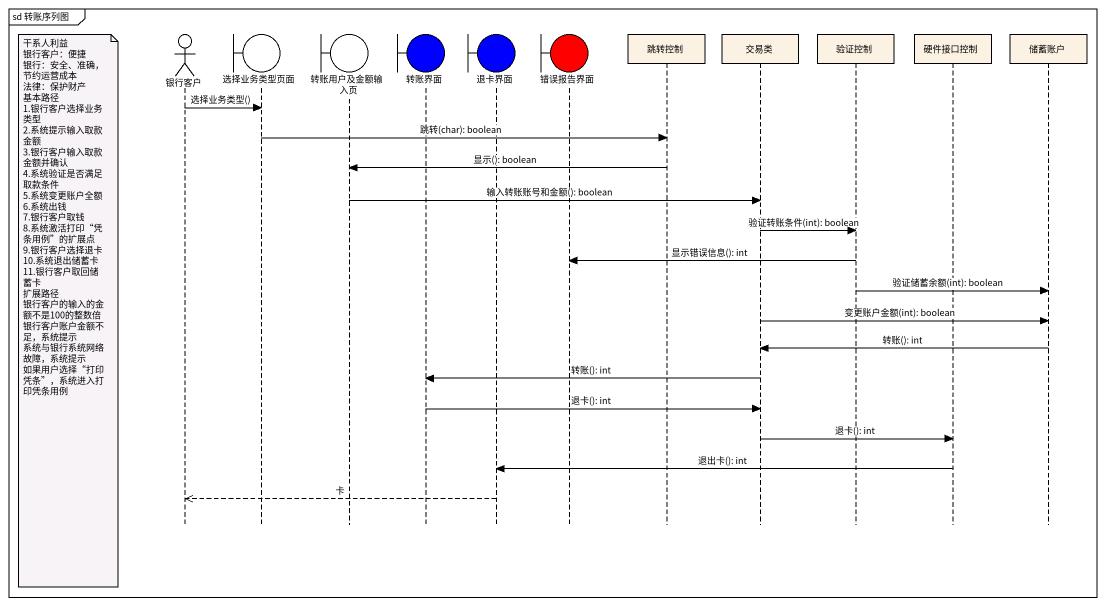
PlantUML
@startuml
mainframe sd 转账序列图
hide footbox
actor 银行客户
boundary 选择业务类型页面
boundary 转账用户及金额输入页
boundary 转账界面 #0000FF
boundary 退卡界面 #0000FF
boundary 错误报告界面 #FF0000
participant 跳转控制
participant 交易类
participant 验证控制
participant 硬件接口控制
participant 储蓄账户

银行客户 -> 选择业务类型页面 : 选择业务类型()
选择业务类型页面 -> 跳转控制 : 跳转(char): boolean
跳转控制 -> 转账用户及金额输入页 : 显示(): boolean
转账用户及金额输入页 -> 交易类 : 输入转账账号和金额(): boolean
交易类 -> 验证控制 : 验证转账条件(int): boolean
验证控制 -> 错误报告界面 : 显示错误信息(): int
验证控制 -> 储蓄账户 : 验证储蓄余额(int): boolean
note left of 银行客户
  干系人利益
  银行客户：便捷
  银行：安全、准确，节约运营成本
  法律：保护财产
  基本路径
  1.银行客户选择业务类型
  2.系统提示输入取款金额
  3.银行客户输入取款金额并确认
  4.系统验证是否满足取款条件
  5.系统变更账户全额
  6.系统出钱
  7.银行客户取钱
  8.系统激活打印“凭条用例”的扩展点
  9.银行客户选择退卡
  10.系统退出储蓄卡
  11.银行客户取回储蓄卡
  扩展路径
  银行客户的输入的金额不是100的整数倍
  银行客户账户金额不足，系统提示
  系统与银行系统网络故障，系统提示
  如果用户选择“打印凭条”，系统进入打印凭条用例
end note
交易类 -> 储蓄账户 : 变更账户金额(int): boolean
储蓄账户 -> 交易类 : 转账(): int
交易类 -> 转账界面 : 转账(): int
转账界面 -> 交易类 : 退卡(): int
交易类 -> 硬件接口控制 : 退卡(): int
硬件接口控制 -> 退卡界面 : 退出卡(): int
退卡界面 -->> 银行客户 : 卡
@enduml
